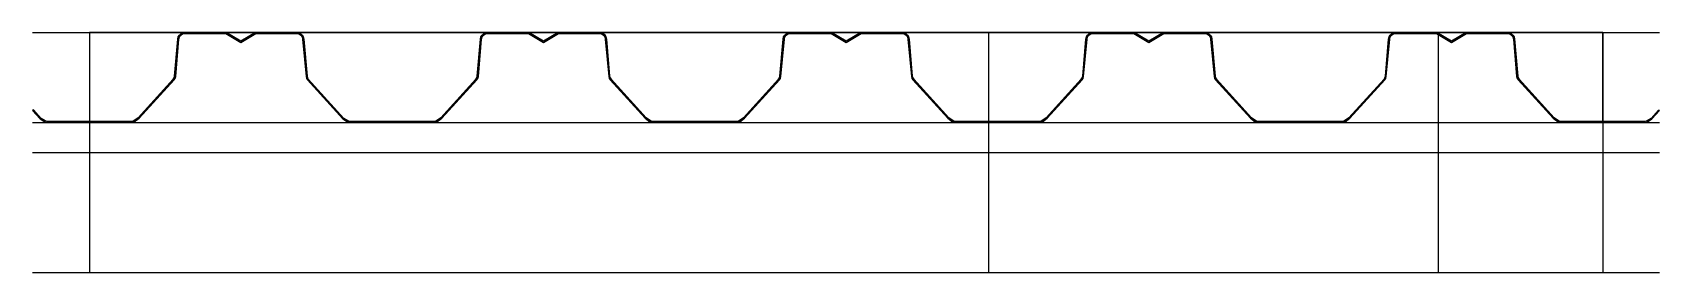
# Model space of a CAD drawing. Extents: x -38 to 1048, y -160 to 0.
import ezdxf

# ---------------------------------------------------------------- set-up
doc = ezdxf.new("R2010")
doc.units = 0
doc.layers.get('0').update_dxf_attribs({"linetype": 'CONTINUOUS'})

msp = doc.modelspace()

# ---------------------------------------------------------------- linework, layer by layer
at = {"linetype": 'CONTINUOUS'}
for p, q in [((-37.94, 0), (1047.74, 0)), ((0, 0), (0, -160)), ((63.76, 0), (0, 0)), ((0, 0), (0, -59.23)), ((63.75, 0), (62.37, -0.16)), ((62.37, -0.16), (63.76, 0)), ((91.24, 0), (63.75, 0)), ((101.08, -5.84), (91.24, 0)), ((110.75, 0), (91.24, 0)), ((91.24, 0), (101.08, -5.84)), ((110.75, 0), (101.08, -5.84)), ((101.08, -5.84), (110.75, 0)), ((138.4, 0), (110.75, 0)), ((139.79, -0.15), (138.4, 0)), ((265.76, 0), (138.4, 0)), ((138.4, 0), (139.79, -0.15)), ((265.75, 0), (264.37, -0.16)), ((264.37, -0.16), (265.76, 0)), ((293.25, 0), (265.75, 0)), ((303.08, -5.84), (293.25, 0)), ((312.76, 0), (293.25, 0)), ((293.25, 0), (303.08, -5.84)), ((312.76, 0), (303.08, -5.84)), ((303.08, -5.84), (312.76, 0)), ((340.25, 0), (312.76, 0)), ((341.79, -0.15), (340.25, 0)), ((467.76, 0), (340.25, 0)), ((340.25, 0), (341.79, -0.15)), ((467.75, 0), (466.37, -0.16)), ((466.37, -0.16), (467.76, 0)), ((495.24, 0), (467.75, 0)), ((505.08, -5.84), (495.24, 0)), ((514.76, 0), (495.24, 0)), ((495.24, 0), (505.08, -5.84)), ((514.75, 0), (505.08, -5.84)), ((505.08, -5.84), (514.76, 0)), ((542.25, 0), (514.75, 0)), ((543.63, -0.15), (542.25, 0)), ((669.76, 0), (542.25, 0)), ((542.25, 0), (543.63, -0.15)), ((600, 0), (600, -160)), ((669.75, 0), (668.36, -0.16)), ((668.36, -0.16), (669.76, 0)), ((697.25, 0), (669.75, 0)), ((706.92, -5.84), (697.25, 0)), ((716.76, 0), (697.25, 0)), ((697.25, 0), (706.92, -5.84)), ((716.75, 0), (706.92, -5.84)), ((706.92, -5.84), (716.76, 0)), ((744.25, 0), (716.75, 0)), ((745.63, -0.15), (744.25, 0)), ((871.76, 0), (744.25, 0)), ((744.25, 0), (745.63, -0.15)), ((871.75, 0), (870.21, -0.16)), ((870.21, -0.16), (871.76, 0)), ((899.25, 0), (871.75, 0)), ((908.92, -5.84), (899.25, 0)), ((918.75, 0), (899.25, 0)), ((899.25, 0), (908.92, -5.84)), ((900, 0), (900, -160)), ((918.75, 0), (908.92, -5.84)), ((908.92, -5.84), (918.75, 0)), ((946.25, 0), (918.75, 0)), ((947.63, -0.15), (946.25, 0)), ((1010, 0), (946.25, 0)), ((946.25, 0), (947.63, -0.15)), ((1010, 0), (1010, -160)), ((1010, -59.23), (1010, 0)), ((58.99, -4.3), (56.83, -29.19)), ((56.83, -29.19), (58.99, -4.3)), ((57.6, -29.34), (59.76, -4.3)), ((59.3, -2.92), (58.99, -4.3)), ((58.99, -4.3), (59.3, -2.92)), ((60.06, -1.69), (59.3, -2.92)), ((59.3, -2.92), (60.06, -1.69)), ((59.76, -4.3), (60.06, -2.92)), ((60.98, -0.77), (60.06, -1.69)), ((60.06, -1.69), (60.98, -0.77)), ((60.06, -2.92), (60.99, -1.69)), ((62.37, -0.16), (60.98, -0.77)), ((60.98, -0.77), (62.37, -0.16)), ((60.99, -1.69), (62.21, -0.92)), ((62.21, -0.92), (63.75, -0.61)), ((63.75, -0.61), (91.09, -0.61)), ((91.09, -0.61), (101.07, -6.6)), ((101.07, -6.6), (111.06, -0.61)), ((111.06, -0.61), (138.4, -0.61)), ((138.4, -0.61), (139.79, -0.92)), ((141.02, -0.77), (139.79, -0.15)), ((139.79, -0.15), (141.02, -0.77)), ((139.79, -0.92), (141.02, -1.69)), ((142.09, -1.69), (141.02, -0.77)), ((141.02, -0.77), (142.09, -1.69)), ((141.02, -1.69), (141.94, -2.92)), ((141.94, -2.92), (142.25, -4.3)), ((142.7, -2.92), (142.09, -1.69)), ((142.09, -1.69), (142.7, -2.92)), ((142.25, -4.3), (144.55, -29.34)), ((143.01, -4.3), (142.7, -2.92)), ((142.7, -2.92), (143.01, -4.3)), ((145.32, -29.19), (143.01, -4.3)), ((143.01, -4.3), (145.32, -29.19)), ((260.99, -4.3), (258.83, -29.19)), ((258.83, -29.19), (260.99, -4.3)), ((259.61, -29.34), (261.76, -4.3)), ((261.29, -2.92), (260.99, -4.3)), ((260.99, -4.3), (261.29, -2.92)), ((262.06, -1.69), (261.29, -2.92)), ((261.29, -2.92), (262.06, -1.69)), ((261.76, -4.3), (262.06, -2.92)), ((262.98, -0.77), (262.06, -1.69)), ((262.06, -1.69), (262.98, -0.77)), ((262.06, -2.92), (262.98, -1.69)), ((264.37, -0.16), (262.98, -0.77)), ((262.98, -0.77), (264.37, -0.16)), ((262.98, -1.69), (264.22, -0.92)), ((264.22, -0.92), (265.75, -0.61)), ((265.75, -0.61), (293.09, -0.61)), ((293.09, -0.61), (303.08, -6.6)), ((303.08, -6.6), (313.06, -0.61)), ((313.06, -0.61), (340.25, -0.61)), ((340.25, -0.61), (341.79, -0.92)), ((343.01, -0.77), (341.79, -0.15)), ((341.79, -0.15), (343.01, -0.77)), ((341.79, -0.92), (343.01, -1.69)), ((344.09, -1.69), (343.01, -0.77)), ((343.01, -0.77), (344.09, -1.69)), ((343.01, -1.69), (343.94, -2.92)), ((343.94, -2.92), (344.24, -4.3)), ((344.71, -2.92), (344.09, -1.69)), ((344.09, -1.69), (344.71, -2.92)), ((344.24, -4.3), (346.55, -29.34)), ((345.01, -4.3), (344.71, -2.92)), ((344.71, -2.92), (345.01, -4.3)), ((347.17, -29.19), (345.01, -4.3)), ((345.01, -4.3), (347.17, -29.19)), ((462.99, -4.3), (460.83, -29.19)), ((460.83, -29.19), (462.99, -4.3)), ((461.45, -29.34), (463.75, -4.3)), ((463.3, -2.92), (462.99, -4.3)), ((462.99, -4.3), (463.3, -2.92)), ((464.06, -1.69), (463.3, -2.92)), ((463.3, -2.92), (464.06, -1.69)), ((463.75, -4.3), (464.06, -2.92)), ((464.98, -0.77), (464.06, -1.69)), ((464.06, -1.69), (464.98, -0.77)), ((464.06, -2.92), (464.98, -1.69)), ((466.37, -0.16), (464.98, -0.77)), ((464.98, -0.77), (466.37, -0.16)), ((464.98, -1.69), (466.21, -0.92)), ((466.21, -0.92), (467.75, -0.61)), ((467.75, -0.61), (494.94, -0.61)), ((494.94, -0.61), (505.08, -6.6)), ((505.08, -6.6), (515.06, -0.61)), ((515.06, -0.61), (542.25, -0.61)), ((542.25, -0.61), (543.79, -0.92)), ((545.02, -0.77), (543.63, -0.15)), ((543.63, -0.15), (545.02, -0.77)), ((543.79, -0.92), (545.02, -1.69)), ((545.94, -1.69), (545.02, -0.77)), ((545.02, -0.77), (545.94, -1.69)), ((545.02, -1.69), (545.94, -2.92)), ((546.71, -2.92), (545.94, -1.69)), ((545.94, -1.69), (546.71, -2.92)), ((545.94, -2.92), (546.24, -4.3)), ((546.24, -4.3), (548.55, -29.34)), ((547.01, -4.3), (546.71, -2.92)), ((546.71, -2.92), (547.01, -4.3)), ((549.16, -29.19), (547.01, -4.3)), ((547.01, -4.3), (549.16, -29.19)), ((664.99, -4.3), (662.84, -29.19)), ((662.84, -29.19), (664.99, -4.3)), ((663.45, -29.34), (665.76, -4.3)), ((665.29, -2.92), (664.99, -4.3)), ((664.99, -4.3), (665.29, -2.92)), ((666.06, -1.69), (665.29, -2.92)), ((665.29, -2.92), (666.06, -1.69)), ((665.76, -4.3), (666.06, -2.92)), ((666.99, -0.77), (666.06, -1.69)), ((666.06, -1.69), (666.99, -0.77)), ((666.06, -2.92), (666.99, -1.69)), ((668.36, -0.16), (666.99, -0.77)), ((666.99, -0.77), (668.36, -0.16)), ((666.99, -1.69), (668.21, -0.92)), ((668.21, -0.92), (669.75, -0.61)), ((669.75, -0.61), (696.94, -0.61)), ((696.94, -0.61), (706.92, -6.6)), ((706.92, -6.6), (717.06, -0.61)), ((717.06, -0.61), (744.25, -0.61)), ((744.25, -0.61), (745.78, -0.92)), ((747.02, -0.77), (745.63, -0.15)), ((745.63, -0.15), (747.02, -0.77)), ((745.78, -0.92), (747.02, -1.69)), ((747.94, -1.69), (747.02, -0.77)), ((747.02, -0.77), (747.94, -1.69)), ((747.02, -1.69), (747.94, -2.92)), ((748.71, -2.92), (747.94, -1.69)), ((747.94, -1.69), (748.71, -2.92)), ((747.94, -2.92), (748.24, -4.3)), ((748.24, -4.3), (750.55, -29.34)), ((749.01, -4.3), (748.71, -2.92)), ((748.71, -2.92), (749.01, -4.3)), ((751.17, -29.19), (749.01, -4.3)), ((749.01, -4.3), (751.17, -29.19)), ((866.99, -4.3), (864.83, -29.19)), ((864.83, -29.19), (866.99, -4.3)), ((865.45, -29.34), (867.76, -4.3)), ((867.29, -2.92), (866.99, -4.3)), ((866.99, -4.3), (867.29, -2.92)), ((868.06, -1.69), (867.29, -2.92)), ((867.29, -2.92), (868.06, -1.69)), ((867.76, -4.3), (868.06, -2.92)), ((868.98, -0.77), (868.06, -1.69)), ((868.06, -1.69), (868.98, -0.77)), ((868.06, -2.92), (868.98, -1.69)), ((870.21, -0.16), (868.98, -0.77)), ((868.98, -0.77), (870.21, -0.16)), ((868.98, -1.69), (870.22, -0.92)), ((870.22, -0.92), (871.75, -0.61)), ((871.75, -0.61), (898.94, -0.61)), ((898.94, -0.61), (908.92, -6.6)), ((908.92, -6.6), (918.91, -0.61)), ((918.91, -0.61), (946.25, -0.61)), ((946.25, -0.61), (947.79, -0.92)), ((949.02, -0.77), (947.63, -0.15)), ((947.63, -0.15), (949.02, -0.77)), ((947.79, -0.92), (949.01, -1.69)), ((949.01, -1.69), (949.94, -2.92)), ((949.94, -1.69), (949.02, -0.77)), ((949.02, -0.77), (949.94, -1.69)), ((950.7, -2.92), (949.94, -1.69)), ((949.94, -1.69), (950.7, -2.92)), ((949.94, -2.92), (950.24, -4.3)), ((950.24, -4.3), (952.4, -29.34)), ((951.01, -4.28), (950.7, -2.92)), ((950.7, -2.92), (951.01, -4.28)), ((953.16, -29.19), (951.01, -4.28)), ((951.01, -4.28), (953.16, -29.19)), ((55.91, -31.18), (32.48, -56.9)), ((32.48, -56.9), (55.91, -31.18)), ((33.18, -57.12), (56.53, -31.64)), ((56.53, -30.26), (55.91, -31.18)), ((55.91, -31.18), (56.53, -30.26)), ((56.83, -29.19), (56.53, -30.26)), ((56.53, -30.26), (56.83, -29.19)), ((56.53, -31.64), (57.3, -30.57)), ((57.3, -30.57), (57.6, -29.34)), ((144.55, -29.34), (144.86, -30.57)), ((144.86, -30.57), (145.47, -31.64)), ((145.47, -30.26), (145.32, -29.19)), ((145.32, -29.19), (145.47, -30.26)), ((146.09, -31.18), (145.47, -30.26)), ((145.47, -30.26), (146.09, -31.18)), ((145.47, -31.64), (169.21, -57.55)), ((169.85, -57.26), (146.09, -31.18)), ((146.09, -31.18), (169.85, -57.26)), ((257.91, -31.18), (234.47, -56.92)), ((234.47, -56.92), (257.91, -31.18)), ((235.18, -57.12), (258.53, -31.64)), ((258.53, -30.26), (257.91, -31.18)), ((257.91, -31.18), (258.53, -30.26)), ((258.83, -29.19), (258.53, -30.26)), ((258.53, -30.26), (258.83, -29.19)), ((258.53, -31.64), (259.14, -30.57)), ((259.14, -30.57), (259.61, -29.34)), ((346.55, -29.34), (346.86, -30.57)), ((346.86, -30.57), (347.47, -31.64)), ((347.47, -30.26), (347.17, -29.19)), ((347.17, -29.19), (347.47, -30.26)), ((348.09, -31.18), (347.47, -30.26)), ((347.47, -30.26), (348.09, -31.18)), ((347.47, -31.64), (370.82, -57.12)), ((371.53, -56.92), (348.09, -31.18)), ((348.09, -31.18), (371.53, -56.92)), ((459.91, -31.18), (436.48, -56.9)), ((436.48, -56.9), (459.91, -31.18)), ((437.18, -57.12), (460.53, -31.64)), ((460.53, -30.26), (459.91, -31.18)), ((459.91, -31.18), (460.53, -30.26)), ((460.83, -29.19), (460.53, -30.26)), ((460.53, -30.26), (460.83, -29.19)), ((460.53, -31.64), (461.14, -30.57)), ((461.14, -30.57), (461.45, -29.34)), ((548.55, -29.34), (548.86, -30.57)), ((548.86, -30.57), (549.47, -31.64)), ((549.47, -30.26), (549.16, -29.19)), ((549.16, -29.19), (549.47, -30.26)), ((550.09, -31.18), (549.47, -30.26)), ((549.47, -30.26), (550.09, -31.18)), ((549.47, -31.64), (572.82, -57.12)), ((573.53, -56.92), (550.09, -31.18)), ((550.09, -31.18), (573.53, -56.92)), ((661.92, -31.18), (638.48, -56.9)), ((638.48, -56.9), (661.92, -31.18)), ((639.18, -57.12), (662.53, -31.64)), ((662.53, -30.26), (661.92, -31.18)), ((661.92, -31.18), (662.53, -30.26)), ((662.84, -29.19), (662.53, -30.26)), ((662.53, -30.26), (662.84, -29.19)), ((662.53, -31.64), (663.14, -30.57)), ((663.14, -30.57), (663.45, -29.34)), ((750.55, -29.34), (750.86, -30.57)), ((750.86, -30.57), (751.47, -31.64)), ((751.47, -30.26), (751.17, -29.19)), ((751.17, -29.19), (751.47, -30.26)), ((752.09, -31.18), (751.47, -30.26)), ((751.47, -30.26), (752.09, -31.18)), ((751.47, -31.64), (774.82, -57.12)), ((775.53, -56.92), (752.09, -31.18)), ((752.09, -31.18), (775.53, -56.92)), ((863.92, -31.18), (840.48, -56.9)), ((840.48, -56.9), (863.92, -31.18)), ((841.18, -57.12), (864.53, -31.64)), ((864.53, -30.26), (863.92, -31.18)), ((863.92, -31.18), (864.53, -30.26)), ((864.83, -29.19), (864.53, -30.26)), ((864.53, -30.26), (864.83, -29.19)), ((864.53, -31.64), (865.14, -30.57)), ((865.14, -30.57), (865.45, -29.34)), ((952.4, -29.34), (952.86, -30.57)), ((952.86, -30.57), (953.47, -31.64)), ((953.47, -30.26), (953.16, -29.19)), ((953.16, -29.19), (953.47, -30.26)), ((954.09, -31.18), (953.47, -30.26)), ((953.47, -30.26), (954.09, -31.18)), ((953.47, -31.64), (976.82, -57.12)), ((977.51, -56.9), (954.09, -31.18)), ((954.09, -31.18), (977.51, -56.9)), ((-37.33, -51.46), (-37.94, -52.08)), ((-37.94, -52.08), (-32.88, -57.49)), ((-32.1, -57.3), (-37.33, -51.46)), ((1046.87, -52.08), (1042.15, -57.27)), ((1042.75, -57.57), (1047.74, -52.08)), ((1047.74, -52.08), (1046.87, -52.08)), ((-37.94, -60), (1047.74, -60)), ((-32.88, -57.49), (-29.8, -59.54)), ((-29.5, -58.92), (-32.1, -57.3)), ((-29.8, -59.54), (-28.26, -60)), ((-28.26, -59.23), (-29.5, -58.92)), ((28.26, -59.23), (-28.26, -59.23)), ((-28.26, -60), (28.26, -60)), ((0, -59.23), (28.26, -59.23)), ((29.65, -58.92), (28.26, -59.23)), ((28.26, -59.23), (29.65, -58.92)), ((28.26, -60), (29.95, -59.54)), ((32.48, -56.9), (29.65, -58.92)), ((29.65, -58.92), (32.48, -56.9)), ((29.95, -59.54), (33.18, -57.12)), ((169.21, -57.55), (172.2, -59.54)), ((172.5, -58.92), (169.85, -57.26)), ((169.85, -57.26), (172.5, -58.92)), ((172.2, -59.54), (173.74, -60)), ((173.74, -59.23), (172.5, -58.92)), ((172.5, -58.92), (173.74, -59.23)), ((230.26, -59.23), (173.74, -59.23)), ((173.74, -59.23), (230.26, -59.23)), ((173.74, -60), (230.27, -60)), ((231.65, -58.92), (230.26, -59.23)), ((230.26, -59.23), (231.65, -58.92)), ((230.27, -60), (231.95, -59.54)), ((234.47, -56.92), (231.65, -58.92)), ((231.65, -58.92), (234.47, -56.92)), ((231.95, -59.54), (235.18, -57.12)), ((370.82, -57.12), (374.05, -59.54)), ((374.35, -58.92), (371.53, -56.92)), ((371.53, -56.92), (374.35, -58.92)), ((374.05, -59.54), (375.73, -60)), ((375.74, -59.23), (374.35, -58.92)), ((374.35, -58.92), (375.74, -59.23)), ((375.73, -60), (432.26, -60)), ((432.26, -59.23), (375.74, -59.23)), ((375.74, -59.23), (432.26, -59.23)), ((433.65, -58.92), (432.26, -59.23)), ((432.26, -59.23), (433.65, -58.92)), ((432.26, -60), (433.96, -59.54)), ((436.48, -56.9), (433.65, -58.92)), ((433.65, -58.92), (436.48, -56.9)), ((433.96, -59.54), (437.18, -57.12)), ((572.82, -57.12), (576.05, -59.54)), ((576.35, -58.92), (573.53, -56.92)), ((573.53, -56.92), (576.35, -58.92)), ((576.05, -59.54), (577.74, -60)), ((577.73, -59.23), (576.35, -58.92)), ((576.35, -58.92), (577.73, -59.23)), ((634.26, -59.23), (577.73, -59.23)), ((577.73, -59.23), (634.26, -59.23)), ((577.74, -60), (634.27, -60)), ((635.65, -58.92), (634.26, -59.23)), ((634.26, -59.23), (635.65, -58.92)), ((634.27, -60), (635.95, -59.54)), ((638.48, -56.9), (635.65, -58.92)), ((635.65, -58.92), (638.48, -56.9)), ((635.95, -59.54), (639.18, -57.12)), ((774.82, -57.12), (778.05, -59.54)), ((778.35, -58.92), (775.53, -56.92)), ((775.53, -56.92), (778.35, -58.92)), ((778.05, -59.54), (779.73, -60)), ((779.74, -59.23), (778.35, -58.92)), ((778.35, -58.92), (779.74, -59.23)), ((779.73, -60), (836.26, -60)), ((836.26, -59.23), (779.74, -59.23)), ((779.74, -59.23), (836.26, -59.23)), ((837.65, -58.92), (836.26, -59.23)), ((836.26, -59.23), (837.65, -58.92)), ((836.26, -60), (837.96, -59.54)), ((840.48, -56.9), (837.65, -58.92)), ((837.65, -58.92), (840.48, -56.9)), ((837.96, -59.54), (841.18, -57.12)), ((976.82, -57.12), (980.05, -59.54)), ((980.35, -58.92), (977.51, -56.9)), ((977.51, -56.9), (980.35, -58.92)), ((980.05, -59.54), (981.74, -60)), ((981.73, -59.23), (980.35, -58.92)), ((980.35, -58.92), (981.73, -59.23)), ((1038.26, -59.23), (981.73, -59.23)), ((981.73, -59.23), (1010, -59.23)), ((981.74, -60), (1038.26, -60)), ((1039.49, -58.92), (1038.26, -59.23)), ((1038.26, -60), (1039.8, -59.54)), ((1042.15, -57.27), (1039.49, -58.92)), ((1039.8, -59.54), (1042.75, -57.57)), ((-37.94, -80), (1047.74, -80)), ((-37.94, -160), (1047.74, -160))]:
    msp.add_line(p, q, dxfattribs=at)

doc.saveas('drawing.dxf')
